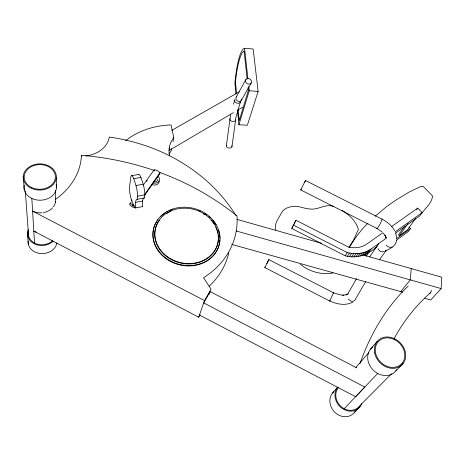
<?xml version="1.0" encoding="UTF-8"?>
<svg xmlns="http://www.w3.org/2000/svg" width="465" height="465" viewBox="0 0 465 465"><rect width="100%" height="100%" fill="white"/><g stroke="black" fill="none" stroke-linecap="round" stroke-linejoin="round"><path stroke-width="0.7" d="M81.34 156.281L81.369 155.293A313.765 283.075 -31.1 0 1 154.316 170.492M424.435 298.245L430.718 300.001L441.128 288.556L441.75 277.204L363.124 255.006M411.217 268.584L410.281 279.884L400.691 291.607M226.374 145.714L230.657 114.268M231.948 146.754L236.011 116.953L240.492 101.742M132.833 205.856L133.002 204.658M135.646 207.925A12.636 2.627 79 0 1 135.559 202.333A16.973 3.54 79 0 1 137.222 199.299L137.692 196.137A11.096 2.302 79.4 0 0 135.978 185.529L133.746 178.67A10.66 2.209 79.4 0 0 130.892 176.584L129.689 185.913A9.817 2 79.3 0 0 130.938 198.253A22.105 4.557 79.4 0 0 135.646 207.925L142.679 206.588A12.59 2.726 79 0 1 142.627 201.014A16.914 3.674 79 0 1 144.383 197.974L144.894 194.812A11.055 2.395 79.4 0 0 143.203 184.239L140.941 177.415A10.619 2.296 79.5 0 0 138.512 174.526M396.593 240.045C396.192 246.142 390.123 248.624 385.433 251.048L386.31 250.205L379.62 259.604M171.597 148.788L171.19 150.869A32.161 25.778 14.3 0 0 169.074 154.037M172.951 141.854L173.77 137.698L171.068 124.946A75.661 61.851 12.5 0 0 125.527 140.808M233.523 104.177L234.674 100.144M235.929 93.965L234.895 83.229A39.107 7.58 -86.1 0 1 244.578 48.279L253.146 49.028L258.133 91.436L247.351 125.265L238.911 124.736L249.228 90.78L248.752 86.455M352.65 302.111C345.565 306.092 336.811 304.122 329.766 301.07L264.806 267.549L268.84 259.604L333.504 292.77L340.264 294.874L343.455 295.194L342.804 295.159L346.687 294.7M268.921 259.505L268.671 260.115M359.957 363.717C370.047 334.69 385.973 307.324 408.264 285.969M36.212 232.076A14.392 11.788 -3.6 0 1 33.811 231.134L198.7 317.217L204.536 300.588L211.052 289.195L203.565 277.71A88.984 74.644 8.5 0 0 236.976 215.865A313.765 283.075 -31.1 0 0 159.629 172.387M209.221 294.316L210.197 291.584L356.765 367.902M131.159 202.06L129.904 203.815L129.776 204.792A5.121 2.528 34.1 0 0 135.763 207.884L135.937 207.454M144.441 195.544L159.733 173.805L159.914 172.811A4.9 2.616 34.5 0 0 154.124 169.841L153.956 170.847M329.999 300.541L329.766 301.07L333.504 292.77L333.225 293.374M304.61 182.501L305.464 180.496L300.727 189.923L376.929 228.46L381.928 231.808M377.266 246.264C368.821 254.309 356.76 259.191 345.193 255.791L291.764 228.478L295.932 220.236L348.547 247.084C354.696 248.479 361.561 247.758 366.798 244.061L382.8 232.773M294.293 223.648L295.932 220.236M268.352 260.784L266.922 263.649M291.764 228.478L293.973 224.252M394.122 338.625C403.428 321.408 415.698 305.767 430.392 292.828M236.203 97.086L245.846 79.631M198.7 317.217L200.107 314.747M241.352 100.324L251.222 83.026A3.179 2.668 31.5 0 0 248.426 78.539A3.179 2.668 31.5 0 0 245.944 82.439A3.179 2.668 31.5 0 0 251.222 83.026M210.197 291.584L203.711 302.936L364.862 387.066L355.644 396.761L199.468 315.032M347.582 294.299L356.579 278.552M301.25 189.063L300.727 189.923M365.699 281.592L354.778 300.413L353.266 301.279A4.557 3.116 39.4 0 1 350.104 300.605L348.239 299.012M265.114 267.061L264.806 267.549M348.93 247.363L353.894 239.434L358.393 229.483C356.091 221.078 349.227 214.813 342.054 210.349M349.372 247.653C354.452 238.714 360.59 230.407 367.925 223.188M345.193 255.791L347.216 252.576C355.231 254.57 364.298 253.832 371.18 248.967L386.403 238.103M347.384 256.262L349.424 253.053M349.575 256.587L351.627 253.384M351.755 256.773L353.819 253.57M353.912 256.814L355.992 253.617M356.033 256.715L358.126 253.518M358.108 256.471L360.212 253.274M360.125 256.087L362.247 252.89M362.078 255.564L364.205 252.367M363.95 254.907L366.095 251.71M365.734 254.117L367.885 250.92M365.037 255.89L367.03 252.931M367.426 253.204L369.588 250.007M366.251 256.192L371.18 248.967M369.623 256.913L378.522 243.922M145.01 193.981L159.914 172.811M143.267 185.076L154.124 169.841M146.452 181.385L147.283 180.211M404.701 226.217L398.522 234.86L399.313 235.703L407.323 229.931L415.71 218.376M416.582 209.756L417.762 208.099L422.127 212.61L419.726 215.9L395.546 233.192M399.313 235.703L407.991 223.613M409.049 227.147L410.444 228.611L408.2 231.686L396.529 240.12M421.97 213.005C425.771 207.739 432.148 202.763 432.508 195.899L423.818 187.046L422.807 186.326L420.97 186.384L408.845 192.219L396.134 199.979L386.462 206.727L375.174 216.213M332.539 393.047L337.642 387.142A14.938 13.003 50.2 0 0 342.246 408.485A14.938 13.003 50.2 0 0 361.77 403.649M370.436 349.25L377.098 341.554M355.928 367.426L368.797 352.621M344.17 408.718L377.801 373.331M391.559 373.744L359.428 406.096A14.06 12.235 50.2 0 1 341.188 406.677A14.06 12.235 50.2 0 1 338.299 387.717M354.528 412.257L360.096 406.677M395.884 370.785L403.161 363.496M348.244 293.746L346.878 294.624M396.383 238.76L410.444 228.611M55.492 199.375L58.317 197.34A79.968 61.136 -2.4 0 0 81.369 155.293M395.186 231.837L422.127 212.61M391.687 226.502L417.762 208.099M169.597 150.16L233.424 112.646M237.801 110.071L242.806 107.13M171.684 130.421L239.429 91.727M345.867 295.002L347.75 294.304M392.28 247.031L390.984 247.304A5.179 4.679 34.3 0 1 387.136 246.09L386.159 245.102M384.352 251.617L381.864 251.803A4.883 4.423 38.6 0 1 378.62 249.775L377.964 248.653M332.905 272.978C321.606 275.17 309.109 271.583 300.332 264.254M135.559 202.333L142.627 201.014M137.222 199.299L144.383 197.974M137.692 196.137L144.894 194.812M135.978 185.529L143.203 184.239M133.746 178.67L140.941 177.415M131.589 175.683L138.727 174.451M249.228 90.78L258.133 91.436M333.94 206.6C325.576 203.176 318.38 210.203 310.091 209.006C303.633 208.727 297.693 205.03 291.119 206.698C287.091 207.431 283.005 209.453 281.185 213.307C278.721 218.527 273.623 223.915 275.85 230.129M231.605 244.358L402.783 292.194M236.958 219.393L321.298 243.201M236.214 230.966L441.128 288.556M305.464 180.496L382.056 219.155C387.171 221.805 391.873 225.612 394.663 230.733M293.398 225.083L347.216 252.576M204.536 300.588L32.596 211.122A14.996 12.084 -2.3 0 0 41.966 212.79M383.288 233.116L385.375 235.871L384.944 235.104L386.014 237.725L385.874 236.708L386.037 237.923M395.692 232.872L396.744 238.074M244.578 48.279L247.886 78.533M247.124 78.98L244.09 51.034A37.38 7.254 -86.1 0 0 235.47 82.078L236.586 93.517M248.06 87.583L248.368 90.448L239.231 120.679L238.121 109.24M237.522 110.426L238.911 124.736M23.25 176.113L24.273 189.871M27.47 232.75L28.319 244.201M25.302 190.853L28.568 235.79M31.812 198.206L34.538 243.044M55.538 190.638L55.701 202.258M56.323 177.531A16.571 13.101 -1 0 1 30.766 188.023A16.571 13.101 -1 0 1 32.236 165.354A16.571 13.101 -1 0 1 56.323 177.531L56.445 187.767M52.586 240.69A13.933 11.52 -4.5 0 1 36.13 243.759A13.933 11.52 -4.5 0 1 28.522 231.57M56.114 184.419A16.246 12.95 -1.5 0 1 40.472 200.217A16.246 12.95 -1.5 0 1 24.238 185.128M56.933 242.968A14.549 12.102 -5.1 0 1 40.943 253.576A14.549 12.102 -5.1 0 1 28.086 241.033M53.231 241.166A14.804 12.241 -4.5 0 1 34.712 243.997A14.804 12.241 -4.5 0 1 28.243 229.588M396.575 369.768A16.705 14.008 45.7 0 1 373.616 370.506A16.705 14.008 45.7 0 1 372.628 347.146M355.289 411.13A14.665 12.828 51.1 0 1 335.189 412.653A14.665 12.828 51.1 0 1 333.928 391.6M431.351 290.329A10.015 5.743 46.6 0 1 429.614 293.467M157.827 179.13A3.418 2.778 9.7 0 1 153.601 181.646M159.175 181.088A5.109 4.156 9.6 0 1 156.711 184.611A5.109 4.156 9.6 0 1 151.619 184.396M158.792 177.084A5.127 4.168 9.7 0 1 158.524 181.722A5.127 4.168 9.7 0 1 153.183 182.983M158.519 175.317A3.441 2.79 9.8 0 1 156.862 177.671M142.679 206.588A22.029 4.731 79.4 0 1 142.302 206.251M129.904 203.815A5.086 2.494 34 0 1 134.077 205.303M133.699 206.181A3.575 2.964 6.9 0 1 132.095 205.35M159.733 173.805A4.929 2.645 34.6 0 1 159.28 173.811M132.048 200.921A3.604 2.976 7.1 0 1 131.566 199.404M381.904 219.125A5.342 0.581 -61.8 0 1 379.742 224.578A5.342 0.581 -61.8 0 1 376.958 228.1M231.797 145.795A2.837 1.831 7.9 0 1 229.071 148.073A2.837 1.831 7.9 0 1 226.589 145.272M235.592 119.691A2.93 1.814 8.1 0 1 232.238 121.394A2.93 1.814 8.1 0 1 230.041 118.651M240.533 101.149A3.023 2.255 17.2 0 1 237.04 103.137A3.023 2.255 17.2 0 1 234.918 99.603M241.701 99.016A3.04 2.592 31.1 0 1 237.731 101.085A3.04 2.592 31.1 0 1 236.65 96.581M169.551 147.823A8.068 3.598 59.1 0 1 169.074 150.288M169.545 155.816A32.928 26.063 14.6 0 1 173.77 137.698M219.881 239.719A33.742 28.882 13.1 0 1 177.81 264.405A33.742 28.882 13.1 0 1 156.781 221.421M157.153 220.846A33.742 28.882 13.1 0 1 157.96 219.713M160.762 216.533A33.742 28.882 13.1 0 1 165.563 212.772M166.72 212.081A33.742 28.882 13.1 0 1 167.906 211.441M169.115 210.848A33.742 28.882 13.1 0 1 172.282 209.576M198.683 210.488A33.742 28.882 13.1 0 1 200.648 211.343M204.972 213.72A33.742 28.882 13.1 0 1 206.722 214.906M208.907 216.62A33.742 28.882 13.1 0 1 209.936 217.527M212.796 220.486A33.742 28.882 13.1 0 1 216.033 225.025M218.422 230.192A33.742 28.882 13.1 0 1 219.893 238.347M218.329 238.475A32.015 27.394 13.2 0 1 177.688 262.266A32.015 27.394 13.2 0 1 159.512 220.143M166.458 213.702A32.015 27.394 13.2 0 1 170.777 211.395M203.211 213.813A32.015 27.394 13.2 0 1 204.443 214.58M210.988 220.137A32.015 27.394 13.2 0 1 211.912 221.206M212.778 222.305A32.015 27.394 13.2 0 1 213.97 224.008M215.65 226.972A32.015 27.394 13.2 0 1 217.155 230.716M217.347 231.349A32.015 27.394 13.2 0 1 217.858 233.465M218.102 234.895A32.015 27.394 13.2 0 1 218.3 237.051M235.918 215.516A180.623 157.606 -4.6 0 0 109.275 137.047A29.551 22.756 4.2 0 1 85.752 155.996M55.504 201.595A14.996 12.084 -2.3 0 1 55.184 203.252M55.015 203.798A14.996 12.084 -2.3 0 1 54.324 205.385M54.033 205.896A14.996 12.084 -2.3 0 1 53.37 206.884M52.592 207.82A14.996 12.084 -2.3 0 1 43.35 212.61M228.821 252.937A85.508 72.935 7.5 0 1 209.174 286.219M394.785 339.752L391.048 338.334A16.06 13.357 45 0 0 376.249 355.359A16.06 13.357 45 0 0 400.679 364.641A16.06 13.357 45 0 0 394.785 339.752M31.3 187.354A15.595 12.328 -1 0 0 55.358 177.491A15.595 12.328 -1 0 0 32.701 166.017A15.595 12.328 -1 0 0 31.3 187.354M374.656 353.005A17.066 14.194 45 0 0 400.475 366.077A17.066 14.194 45 0 0 394.936 338.898A17.066 14.194 45 0 0 374.656 353.005M163.976 253.861A32.044 27.412 13.2 0 0 217.324 245.072A32.044 27.412 13.2 0 0 178.659 208.663A32.044 27.412 13.2 0 0 163.976 253.861M158.617 250.856A33.771 28.9 13.2 0 0 216.58 251.054A33.771 28.9 13.2 0 0 184.314 207.198A33.771 28.9 13.2 0 0 158.617 250.856"/></g></svg>
